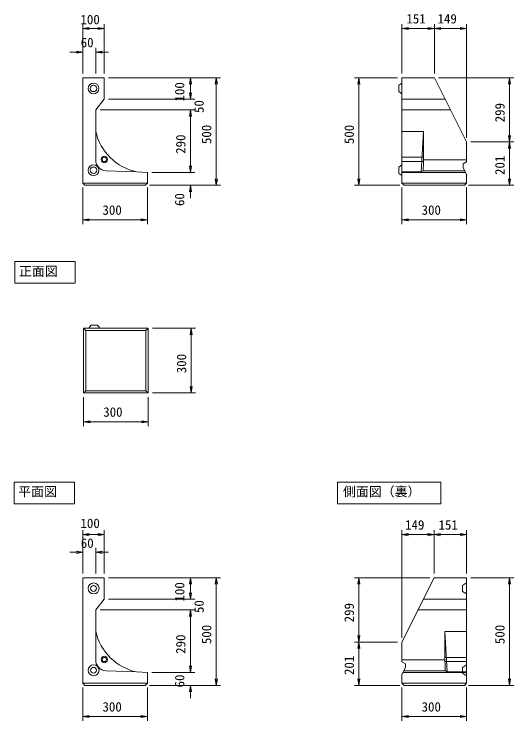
# Model space of a CAD drawing. Units: millimetres, scale not verified. Extents: x 0 to 84100, y 0 to 59400.
# Drawn here: x 29975 to 41582, y 12494 to 28907 of the extents above; entities that cross this region are included whole.
import ezdxf
from ezdxf.enums import TextEntityAlignment as Align

# ---------------------------------------------------------------- set-up
doc = ezdxf.new("R2010")
doc.units = ezdxf.units.MM
doc.header["$LTSCALE"] = 100
doc.layers.add('D-STR-DIM（寸法）', color=7, linetype='Continuous', lineweight=18)
doc.layers.add('D-STR（構造物外形線）', color=1, linetype='Continuous', lineweight=18)
doc.layers.add('D-TTL-TXT（文字）', color=7, linetype='Continuous')
doc.styles.add('ＭＳ ゴシック', font='')
doc.styles.get('ＭＳ ゴシック').set_extended_font_data('MS Gothic')

msp = doc.modelspace()

# ---------------------------------------------------------------- linework, layer by layer
at = {"layer": 'D-STR-DIM（寸法）'}
for p, q in [((31569.8, 27531.6), (31569.8, 28673.9)), ((31569.8, 28573.9), (31719.8, 28598.9)), ((31719.8, 28548.9), (31569.8, 28573.9)), ((31569.8, 28573.9), (31719.8, 28573.9)), ((31919.8, 28573.9), (31719.8, 28573.9)), ((31919.8, 28598.9), (32069.8, 28573.9)), ((32069.8, 28573.9), (31919.8, 28548.9)), ((32069.8, 28573.9), (31919.8, 28573.9)), ((32069.8, 27531.6), (32069.8, 28673.9)), ((38982.3, 27531.6), (38982.3, 28673.9)), ((38982.3, 28573.9), (39132.3, 28598.9)), ((39132.3, 28548.9), (38982.3, 28573.9)), ((38982.3, 28573.9), (39132.3, 28573.9)), ((39132.3, 28573.9), (39585.4, 28573.9)), ((39585.4, 28598.9), (39735.4, 28573.9)), ((39735.4, 28573.9), (39585.4, 28548.9)), ((39735.4, 28573.9), (39585.4, 28573.9)), ((39735.4, 27531.6), (39735.4, 28673.9)), ((39735.4, 27531.6), (39735.4, 28673.9)), ((39735.4, 28573.9), (39885.4, 28598.9)), ((39885.4, 28548.9), (39735.4, 28573.9)), ((39735.4, 28573.9), (39885.4, 28573.9)), ((39885.4, 28573.9), (40332.3, 28573.9)), ((40332.3, 28598.9), (40482.3, 28573.9)), ((40482.3, 28573.9), (40332.3, 28548.9)), ((40482.3, 28573.9), (40332.3, 28573.9)), ((40482.3, 26037.8), (40482.3, 28673.9)), ((31569.8, 27531.6), (31569.8, 28124.2)), ((31869.8, 27531.6), (31869.8, 28124.2)), ((31419.8, 28024.2), (31269.8, 28024.2)), ((31419.8, 28049.2), (31569.8, 28024.2)), ((31569.8, 28024.2), (31419.8, 27999.2)), ((31569.8, 28024.2), (31419.8, 28024.2)), ((31869.8, 28024.2), (32019.8, 28049.2)), ((32019.8, 27999.2), (31869.8, 28024.2)), ((31869.8, 28024.2), (32019.8, 28024.2)), ((32019.8, 28024.2), (32169.8, 28024.2)), ((32169.8, 27431.6), (34169.8, 27431.6)), ((32169.8, 27431.6), (34769.8, 27431.6)), ((34044.8, 27281.6), (34069.8, 27431.6)), ((34069.8, 27431.6), (34094.8, 27281.6)), ((34069.8, 27431.6), (34069.8, 27281.6)), ((34644.8, 27281.6), (34669.8, 27431.6)), ((34669.8, 27431.6), (34694.8, 27281.6)), ((34669.8, 27431.6), (34669.8, 27281.6)), ((38882.3, 27431.6), (37882.3, 27431.6)), ((37957.3, 27281.6), (37982.3, 27431.6)), ((37982.3, 27431.6), (38007.3, 27281.6)), ((37982.3, 27431.6), (37982.3, 27281.6)), ((39835.4, 27431.6), (41582.3, 27431.6)), ((41457.3, 27281.6), (41482.3, 27431.6)), ((41482.3, 27431.6), (41507.3, 27281.6)), ((41482.3, 27431.6), (41482.3, 27281.6)), ((34069.8, 27281.6), (34069.8, 27081.6)), ((34669.8, 27281.6), (34669.8, 25081.6)), ((37982.3, 27281.6), (37982.3, 25081.6)), ((41482.3, 27281.6), (41482.3, 26087.8)), ((34069.8, 26931.6), (34044.8, 27081.6)), ((34069.8, 26931.6), (34044.8, 27081.6)), ((34069.8, 27081.6), (34069.8, 27231.6)), ((34094.8, 27081.6), (34069.8, 26931.6)), ((34069.8, 26931.6), (34069.8, 27081.6)), ((34094.8, 27081.6), (34069.8, 26931.6)), ((34069.8, 26931.6), (34069.8, 27081.6)), ((32169.8, 26931.6), (34169.8, 26931.6)), ((32169.8, 26931.6), (34169.8, 26931.6)), ((31969.8, 26681.6), (34169.8, 26681.6)), ((31969.8, 26681.6), (34169.8, 26681.6)), ((34044.8, 26531.6), (34069.8, 26681.6)), ((34044.8, 26531.6), (34069.8, 26681.6)), ((34069.8, 26681.6), (34094.8, 26531.6)), ((34069.8, 26681.6), (34069.8, 26531.6)), ((34069.8, 26681.6), (34094.8, 26531.6)), ((34069.8, 26681.6), (34069.8, 26531.6)), ((34069.8, 25381.6), (34069.8, 26531.6)), ((34069.8, 26531.6), (34069.8, 26381.6)), ((40582.3, 25937.8), (41582.3, 25937.8)), ((40582.3, 25937.8), (41582.3, 25937.8)), ((41482.3, 25937.8), (41457.3, 26087.8)), ((41457.3, 25787.8), (41482.3, 25937.8)), ((41507.3, 26087.8), (41482.3, 25937.8)), ((41482.3, 25937.8), (41482.3, 26087.8)), ((41482.3, 25937.8), (41507.3, 25787.8)), ((41482.3, 25937.8), (41482.3, 25787.8)), ((41482.3, 25787.8), (41482.3, 25081.6)), ((34069.8, 25381.6), (34069.8, 25531.6)), ((34069.8, 25231.6), (34044.8, 25381.6)), ((34069.8, 25231.6), (34044.8, 25381.6)), ((34094.8, 25381.6), (34069.8, 25231.6)), ((34069.8, 25231.6), (34069.8, 25381.6)), ((34094.8, 25381.6), (34069.8, 25231.6)), ((34069.8, 25231.6), (34069.8, 25381.6)), ((33169.8, 25231.6), (34169.8, 25231.6)), ((33169.8, 25231.6), (34169.8, 25231.6)), ((34669.8, 24931.6), (34644.8, 25081.6)), ((34694.8, 25081.6), (34669.8, 24931.6)), ((34669.8, 24931.6), (34669.8, 25081.6)), ((37982.3, 24931.6), (37957.3, 25081.6)), ((38007.3, 25081.6), (37982.3, 24931.6)), ((37982.3, 24931.6), (37982.3, 25081.6)), ((41482.3, 24931.6), (41457.3, 25081.6)), ((41507.3, 25081.6), (41482.3, 24931.6)), ((41482.3, 24931.6), (41482.3, 25081.6)), ((31569.8, 24881.6), (31569.8, 24031.6)), ((33069.8, 24881.6), (33069.8, 24031.6)), ((33119.8, 24931.6), (34169.8, 24931.6)), ((33119.8, 24931.6), (34769.8, 24931.6)), ((34044.8, 24781.6), (34069.8, 24931.6)), ((34069.8, 24931.6), (34094.8, 24781.6)), ((34069.8, 24931.6), (34069.8, 24781.6)), ((38932.3, 24931.6), (37882.3, 24931.6)), ((38982.3, 24881.6), (38982.3, 24031.6)), ((40482.3, 24881.6), (40482.3, 24031.6)), ((40532.3, 24931.6), (41582.3, 24931.6)), ((34069.8, 24781.6), (34069.8, 24631.6)), ((31569.8, 24131.6), (31719.8, 24156.6)), ((31719.8, 24106.6), (31569.8, 24131.6)), ((31569.8, 24131.6), (31719.8, 24131.6)), ((31719.8, 24131.6), (32919.8, 24131.6)), ((32919.8, 24156.6), (33069.8, 24131.6)), ((33069.8, 24131.6), (32919.8, 24106.6)), ((33069.8, 24131.6), (32919.8, 24131.6)), ((38982.3, 24131.6), (39132.3, 24156.6)), ((39132.3, 24106.6), (38982.3, 24131.6)), ((38982.3, 24131.6), (39132.3, 24131.6)), ((39132.3, 24131.6), (40332.3, 24131.6)), ((40332.3, 24156.6), (40482.3, 24131.6)), ((40482.3, 24131.6), (40332.3, 24106.6)), ((40482.3, 24131.6), (40332.3, 24131.6)), ((29993, 23162.7), (31393, 23162.7)), ((29993, 23162.7), (29993, 22662.7)), ((31393, 23162.7), (31393, 22662.7)), ((29993, 22662.7), (31393, 22662.7)), ((33187.8, 21610.8), (34187.8, 21610.8)), ((34062.8, 21460.8), (34087.8, 21610.8)), ((34087.8, 21610.8), (34112.8, 21460.8)), ((34087.8, 21610.8), (34087.8, 21460.8)), ((34087.8, 21460.8), (34087.8, 20260.8)), ((34087.8, 20110.8), (34062.8, 20260.8)), ((34112.8, 20260.8), (34087.8, 20110.8)), ((34087.8, 20110.8), (34087.8, 20260.8)), ((33187.8, 20110.8), (34187.8, 20110.8)), ((31587.8, 20010.8), (31587.8, 19340.8)), ((33087.8, 20010.8), (33087.8, 19340.8)), ((31587.8, 19440.8), (31737.8, 19465.8)), ((31737.8, 19415.8), (31587.8, 19440.8)), ((31587.8, 19440.8), (31737.8, 19440.8)), ((31737.8, 19440.8), (32937.8, 19440.8)), ((32937.8, 19465.8), (33087.8, 19440.8)), ((33087.8, 19440.8), (32937.8, 19415.8)), ((33087.8, 19440.8), (32937.8, 19440.8)), ((29974.9, 18034.8), (29974.9, 17534.8)), ((29974.9, 18034.8), (31374.9, 18034.8)), ((31374.9, 18034.8), (31374.9, 17534.8)), ((37482.3, 18034.8), (37482.3, 17534.8)), ((37482.3, 18034.8), (39882.3, 18034.8)), ((39882.3, 18034.8), (39882.3, 17534.8)), ((29974.9, 17534.8), (31374.9, 17534.8)), ((37482.3, 17534.8), (39882.3, 17534.8)), ((31569.8, 15919.3), (31569.8, 16919.3)), ((32069.8, 15919.3), (32069.8, 16919.3)), ((38982.3, 14425.5), (38982.3, 16919.3)), ((39729.2, 15919.3), (39729.2, 16919.3)), ((39729.2, 15919.3), (39729.2, 16919.3)), ((40482.3, 15919.3), (40482.3, 16919.3)), ((31569.8, 16819.3), (31719.8, 16844.3)), ((31719.8, 16794.3), (31569.8, 16819.3)), ((31569.8, 16819.3), (31719.8, 16819.3)), ((31719.8, 16819.3), (31919.8, 16819.3)), ((31919.8, 16844.3), (32069.8, 16819.3)), ((32069.8, 16819.3), (31919.8, 16794.3)), ((32069.8, 16819.3), (31919.8, 16819.3)), ((38982.3, 16819.3), (39132.3, 16844.3)), ((39132.3, 16794.3), (38982.3, 16819.3)), ((38982.3, 16819.3), (39132.3, 16819.3)), ((39132.3, 16819.3), (39579.2, 16819.3)), ((39579.2, 16844.3), (39729.2, 16819.3)), ((39729.2, 16819.3), (39579.2, 16794.3)), ((39729.2, 16819.3), (39579.2, 16819.3)), ((39729.2, 16819.3), (39879.2, 16844.3)), ((39879.2, 16794.3), (39729.2, 16819.3)), ((39729.2, 16819.3), (39879.2, 16819.3)), ((39879.2, 16819.3), (40332.3, 16819.3)), ((40332.3, 16844.3), (40482.3, 16819.3)), ((40482.3, 16819.3), (40332.3, 16794.3)), ((40482.3, 16819.3), (40332.3, 16819.3)), ((31419.8, 16434.3), (31569.8, 16409.3)), ((31569.8, 15919.3), (31569.8, 16509.3)), ((31869.8, 15919.3), (31869.8, 16509.3)), ((31869.8, 16409.3), (32019.8, 16434.3)), ((31419.8, 16409.3), (31269.8, 16409.3)), ((31569.8, 16409.3), (31419.8, 16384.3)), ((31569.8, 16409.3), (31419.8, 16409.3)), ((32019.8, 16384.3), (31869.8, 16409.3)), ((31869.8, 16409.3), (32019.8, 16409.3)), ((32019.8, 16409.3), (32169.8, 16409.3)), ((32169.8, 15819.3), (34169.8, 15819.3)), ((32169.8, 15819.3), (34769.8, 15819.3)), ((34044.8, 15669.3), (34069.8, 15819.3)), ((34069.8, 15819.3), (34094.8, 15669.3)), ((34069.8, 15819.3), (34069.8, 15669.3)), ((34644.8, 15669.3), (34669.8, 15819.3)), ((34669.8, 15819.3), (34694.8, 15669.3)), ((34669.8, 15819.3), (34669.8, 15669.3)), ((39629.2, 15819.3), (37882.3, 15819.3)), ((37957.3, 15669.3), (37982.3, 15819.3)), ((37982.3, 15819.3), (38007.3, 15669.3)), ((37982.3, 15819.3), (37982.3, 15669.3)), ((40582.3, 15819.3), (41582.3, 15819.3)), ((41457.3, 15669.3), (41482.3, 15819.3)), ((41482.3, 15819.3), (41507.3, 15669.3)), ((41482.3, 15819.3), (41482.3, 15669.3)), ((34069.8, 15669.3), (34069.8, 15469.3)), ((34069.8, 15469.3), (34069.8, 15619.3)), ((34669.8, 15669.3), (34669.8, 13469.3)), ((37982.3, 15669.3), (37982.3, 14475.5)), ((41482.3, 15669.3), (41482.3, 13469.3)), ((34069.8, 15319.3), (34044.8, 15469.3)), ((34069.8, 15319.3), (34044.8, 15469.3)), ((34094.8, 15469.3), (34069.8, 15319.3)), ((34069.8, 15319.3), (34069.8, 15469.3)), ((34094.8, 15469.3), (34069.8, 15319.3)), ((34069.8, 15319.3), (34069.8, 15469.3)), ((32169.8, 15319.3), (34169.8, 15319.3)), ((32169.8, 15319.3), (34169.8, 15319.3)), ((31969.8, 15069.3), (34169.8, 15069.3)), ((31969.8, 15069.3), (34169.8, 15069.3)), ((34044.8, 14919.3), (34069.8, 15069.3)), ((34044.8, 14919.3), (34069.8, 15069.3)), ((34069.8, 15069.3), (34094.8, 14919.3)), ((34069.8, 15069.3), (34069.8, 14919.3)), ((34069.8, 15069.3), (34094.8, 14919.3)), ((34069.8, 15069.3), (34069.8, 14919.3)), ((34069.8, 13769.3), (34069.8, 14919.3)), ((34069.8, 14919.3), (34069.8, 14769.3)), ((37982.3, 14325.5), (37957.3, 14475.5)), ((38007.3, 14475.5), (37982.3, 14325.5)), ((37982.3, 14325.5), (37982.3, 14475.5)), ((38882.3, 14325.5), (37882.3, 14325.5)), ((38882.3, 14325.5), (37882.3, 14325.5)), ((37957.3, 14175.5), (37982.3, 14325.5)), ((37982.3, 14325.5), (38007.3, 14175.5)), ((37982.3, 14325.5), (37982.3, 14175.5)), ((37982.3, 14175.5), (37982.3, 13469.3)), ((34069.8, 13769.3), (34069.8, 13919.3)), ((34069.8, 13619.3), (34044.8, 13769.3)), ((34069.8, 13619.3), (34044.8, 13769.3)), ((34094.8, 13769.3), (34069.8, 13619.3)), ((34069.8, 13619.3), (34069.8, 13769.3)), ((34094.8, 13769.3), (34069.8, 13619.3)), ((34069.8, 13619.3), (34069.8, 13769.3)), ((33169.8, 13619.3), (34169.8, 13619.3)), ((33169.8, 13619.3), (34169.8, 13619.3)), ((34669.8, 13319.3), (34644.8, 13469.3)), ((34694.8, 13469.3), (34669.8, 13319.3)), ((34669.8, 13319.3), (34669.8, 13469.3)), ((37982.3, 13319.3), (37957.3, 13469.3)), ((38007.3, 13469.3), (37982.3, 13319.3)), ((37982.3, 13319.3), (37982.3, 13469.3)), ((41482.3, 13319.3), (41457.3, 13469.3)), ((41507.3, 13469.3), (41482.3, 13319.3)), ((41482.3, 13319.3), (41482.3, 13469.3)), ((33119.8, 13319.3), (34169.8, 13319.3)), ((33119.8, 13319.3), (34769.8, 13319.3)), ((34044.8, 13169.3), (34069.8, 13319.3)), ((34069.8, 13319.3), (34094.8, 13169.3)), ((34069.8, 13319.3), (34069.8, 13169.3)), ((38932.3, 13319.3), (37882.3, 13319.3)), ((40532.3, 13319.3), (41582.3, 13319.3)), ((31569.8, 13269.3), (31569.8, 12494.3)), ((33069.8, 13269.3), (33069.8, 12494.3)), ((34069.8, 13169.3), (34069.8, 13019.3)), ((38982.3, 13269.3), (38982.3, 12494.3)), ((40482.3, 13269.3), (40482.3, 12494.3)), ((31569.8, 12594.3), (31719.8, 12619.3)), ((31719.8, 12569.3), (31569.8, 12594.3)), ((31569.8, 12594.3), (31719.8, 12594.3)), ((31719.8, 12594.3), (32919.8, 12594.3)), ((32919.8, 12619.3), (33069.8, 12594.3)), ((33069.8, 12594.3), (32919.8, 12569.3)), ((33069.8, 12594.3), (32919.8, 12594.3)), ((38982.3, 12594.3), (39132.3, 12619.3)), ((39132.3, 12569.3), (38982.3, 12594.3)), ((38982.3, 12594.3), (39132.3, 12594.3)), ((39132.3, 12594.3), (40332.3, 12594.3)), ((40332.3, 12619.3), (40482.3, 12594.3)), ((40482.3, 12594.3), (40332.3, 12569.3)), ((40482.3, 12594.3), (40332.3, 12594.3))]:
    msp.add_line(p, q, dxfattribs=at)
at = {"layer": 'D-STR（構造物外形線）'}
for p, q in [((31569.8, 27431.6), (32069.8, 27431.6)), ((31569.8, 27431.6), (31569.8, 24981.6)), ((32069.8, 27431.6), (32069.8, 26931.6)), ((32069.8, 27431.6), (32069.8, 26931.6)), ((32069.8, 27431.6), (32069.8, 26931.6)), ((38982.3, 27431.6), (38982.3, 24981.6)), ((39735.4, 27431.6), (38982.3, 27431.6)), ((39735.4, 27431.6), (40482.3, 25937.8)), ((38982.3, 27306.6), (38907.3, 27256.6)), ((38907.3, 27256.6), (38907.3, 27106.6)), ((38907.3, 27106.6), (38982.3, 27056.6)), ((32069.8, 26931.6), (31869.8, 26681.6)), ((39985.4, 26931.6), (38982.3, 26931.6)), ((31869.8, 26681.6), (31869.8, 26181.6)), ((38982.3, 26681.6), (40110.4, 26681.6)), ((31869.8, 26181.6), (31869.8, 25521.4)), ((38982.3, 26181.6), (39482.3, 26181.6)), ((39432.3, 25242), (39482.3, 26181.6)), ((39482.3, 26181.6), (39482.3, 25521.4)), ((40482.3, 25937.8), (40482.3, 25478.2)), ((38982.3, 25581.6), (39482.3, 25581.6)), ((38982.3, 25481.6), (39482.3, 25481.6)), ((39481.8, 25446.1), (39481.2, 25410.7)), ((39482.2, 25483.3), (39481.8, 25446.1)), ((39482.3, 25521.4), (39482.2, 25483.3)), ((39482.3, 25521.4), (40482.3, 25521.4)), ((40401.4, 25432.5), (40482.3, 25478.2)), ((38982.3, 25406.6), (38907.3, 25356.6)), ((38907.3, 25356.6), (38907.3, 25206.6)), ((39473.9, 25276.1), (39472.3, 25271.6)), ((39475.4, 25286.3), (39473.9, 25276.1)), ((39476.9, 25302), (39475.4, 25286.3)), ((39478.2, 25322.8), (39476.9, 25302)), ((39479.4, 25348.3), (39478.2, 25322.8)), ((39480.4, 25377.8), (39479.4, 25348.3)), ((39481.2, 25410.7), (39480.4, 25377.8)), ((40401.4, 25432.5), (40401.4, 25344.9)), ((40401.4, 25344.9), (40482.3, 25183.1)), ((32109.3, 25271.6), (32819.8, 25242)), ((32819.8, 25242), (33069.8, 25231.6)), ((33069.8, 25231.6), (33069.8, 24981.6)), ((38907.3, 25206.6), (38982.3, 25156.6)), ((39432.3, 25242), (38982.3, 25242)), ((38982.3, 25231.6), (40458.1, 25231.6)), ((39432.3, 25242), (39472.3, 25271.6)), ((39472.3, 25271.6), (40438.1, 25271.6)), ((40482.3, 25183.1), (40482.3, 24981.6)), ((33069.8, 24981.6), (31569.8, 24981.6)), ((31569.8, 24981.6), (31619.8, 24931.6)), ((33069.8, 24981.6), (33019.8, 24931.6)), ((38982.3, 24981.6), (40482.3, 24981.6)), ((38982.3, 24981.6), (39032.3, 24931.6)), ((40432.3, 24931.6), (40482.3, 24981.6)), ((31619.8, 24931.6), (33019.8, 24931.6)), ((39032.3, 24931.6), (40432.3, 24931.6)), ((31762.8, 21685.8), (31712.8, 21610.8)), ((31912.8, 21685.8), (31762.8, 21685.8)), ((31962.8, 21610.8), (31912.8, 21685.8)), ((31587.8, 21610.8), (33087.8, 21610.8)), ((31587.8, 20110.8), (31587.8, 21610.8)), ((31587.8, 21610.8), (31637.8, 21560.8)), ((33037.8, 21560.8), (31637.8, 21560.8)), ((31637.8, 21560.8), (31637.8, 20160.8)), ((33087.8, 21610.8), (33037.8, 21560.8)), ((33037.8, 20160.8), (33037.8, 21560.8)), ((33087.8, 20110.8), (33087.8, 21610.8)), ((31637.8, 20160.8), (31587.8, 20110.8)), ((31587.8, 20110.8), (33087.8, 20110.8)), ((31637.8, 20160.8), (33037.8, 20160.8)), ((33037.8, 20160.8), (33087.8, 20110.8)), ((31569.8, 15819.3), (32069.8, 15819.3)), ((31569.8, 15819.3), (31569.8, 13369.3)), ((32069.8, 15819.3), (32069.8, 15319.3)), ((32069.8, 15819.3), (32069.8, 15319.3)), ((32069.8, 15819.3), (32069.8, 15319.3)), ((39729.2, 15819.3), (38982.3, 14325.5)), ((39729.2, 15819.3), (40482.3, 15819.3)), ((40482.3, 15819.3), (40482.3, 13369.3)), ((40482.3, 15696.8), (40392.3, 15636.8)), ((40392.3, 15636.8), (40392.3, 15501.8)), ((40392.3, 15501.8), (40482.3, 15441.8)), ((32069.8, 15319.3), (31869.8, 15069.3)), ((39479.2, 15319.3), (40482.3, 15319.3)), ((31869.8, 15069.3), (31869.8, 14569.3)), ((40482.3, 15069.3), (39354.2, 15069.3)), ((31869.8, 14569.3), (31869.8, 13909.1)), ((40482.3, 14569.3), (39982.3, 14569.3)), ((39982.3, 14569.3), (39982.3, 13909.1)), ((40032.3, 13629.7), (39982.3, 14569.3)), ((38982.3, 14325.5), (38982.3, 13865.9)), ((40482.3, 13969.3), (39982.3, 13969.3)), ((39982.3, 13909.1), (38982.3, 13909.1)), ((39063.2, 13820.2), (38982.3, 13865.9)), ((39063.2, 13820.2), (39063.2, 13732.7)), ((39982.3, 13909.1), (39982.5, 13871)), ((40482.3, 13869.3), (39982.3, 13869.3)), ((39982.5, 13871), (39982.8, 13833.8)), ((39982.8, 13833.8), (39983.4, 13798.4)), ((39983.4, 13798.4), (39984.2, 13765.5)), ((40482.3, 13796.8), (40392.3, 13736.8)), ((32109.3, 13659.3), (32819.8, 13629.7)), ((32819.8, 13629.7), (33069.8, 13619.3)), ((39063.2, 13732.7), (38982.3, 13570.8)), ((39992.3, 13659.3), (39026.5, 13659.3)), ((39984.2, 13765.5), (39985.2, 13736)), ((39985.2, 13736), (39986.4, 13710.6)), ((39986.4, 13710.6), (39987.7, 13689.7)), ((39987.7, 13689.7), (39989.2, 13674)), ((39989.2, 13674), (39990.7, 13663.8)), ((39990.7, 13663.8), (39992.3, 13659.3)), ((40032.3, 13629.7), (39992.3, 13659.3)), ((40032.3, 13629.7), (40482.3, 13629.7)), ((40392.3, 13736.8), (40392.3, 13601.8)), ((33069.8, 13619.3), (33069.8, 13369.3)), ((38982.3, 13570.8), (38982.3, 13369.3)), ((40482.3, 13619.3), (39006.5, 13619.3)), ((40392.3, 13601.8), (40482.3, 13541.8)), ((33069.8, 13369.3), (31569.8, 13369.3)), ((31569.8, 13369.3), (31619.8, 13319.3)), ((31619.8, 13319.3), (33019.8, 13319.3)), ((33069.8, 13369.3), (33019.8, 13319.3)), ((40482.3, 13369.3), (38982.3, 13369.3)), ((39032.3, 13319.3), (38982.3, 13369.3)), ((40432.3, 13319.3), (39032.3, 13319.3)), ((40482.3, 13369.3), (40432.3, 13319.3))]:
    msp.add_line(p, q, dxfattribs=at)
for centre, radius in [((31819.8, 27181.6), 125), ((31819.8, 27181.6), 75), ((32069.8, 25531.6), 75), ((32069.8, 25531.6), 50), ((31819.8, 25281.6), 125), ((31819.8, 25281.6), 75), ((31819.8, 15569.3), 127.5), ((31819.8, 15569.3), 67.5), ((32069.8, 13919.3), 75), ((32069.8, 13919.3), 50), ((31819.8, 13669.3), 127.5), ((31819.8, 13669.3), 67.5)]:
    msp.add_circle(centre, radius, dxfattribs=at)
for centre, radius, start, end in [((33087.7, 26462.9), 1250, 193.00835, 257.62334), ((32119.8, 25521.4), 250, 180, 267.61404), ((33087.7, 14850.7), 1250, 193.00835, 257.62334), ((32119.8, 13909.1), 250, 180, 267.61404)]:
    msp.add_arc(centre, radius, start, end, dxfattribs=at)

# ---------------------------------------------------------------- texts
at = {"layer": 'D-STR-DIM（寸法）', "style": 'ＭＳ ゴシック'}
for s, p in [('100', (31515.9, 28605.7)), ('151', (39085.5, 28623.9)), ('149', (39808.9, 28623.9)), ('60', (31521.8, 28071.8)), ('300', (32026.6, 24181.6)), ('300', (39439.2, 24181.6)), ('300', (32044.7, 19490.8)), ('100', (31515.9, 16906.1)), ('149', (39055.8, 16869.3)), ('151', (39832.4, 16869.3)), ('60', (31523.7, 16447)), ('300', (32026.6, 12644.3)), ('300', (39439.2, 12644.3))]:
    msp.add_text(s, height=219.9, dxfattribs=at).set_placement(p, align=Align.BOTTOM_LEFT)
for s, p in [('100', (33994.8, 26877.8)), ('50', (34444.8, 26610.9)), ('299', (41432.3, 26394.6)), ('500', (34619.8, 25888.4)), ('500', (37932.3, 25888.4)), ('290', (34019.8, 25662.7)), ('201', (41432.3, 25171.2)), ('60', (33994.8, 24450.5)), ('300', (34037.8, 20567.6)), ('100', (33994.8, 15265.5)), ('50', (34444.8, 14998.6)), ('299', (37932.3, 14782.3)), ('500', (34619.8, 14276.1)), ('500', (41432.3, 14276.1)), ('290', (34019.8, 14050.4)), ('201', (37932.3, 13559)), ('60', (33994.8, 13271.3))]:
    msp.add_text(s, height=219.9, rotation=90, dxfattribs=at).set_placement(p, align=Align.BOTTOM_LEFT)
at = {"layer": 'D-TTL-TXT（文字）', "style": 'ＭＳ ゴシック'}
for s, p in [('正面図', (30087.8, 22762)), ('平面図', (30069.8, 17643.9)), ('側面図（裏）', (37612.8, 17643.9))]:
    msp.add_text(s, height=219.9, dxfattribs=at).set_placement(p, align=Align.BOTTOM_LEFT)

doc.saveas('drawing.dxf')
